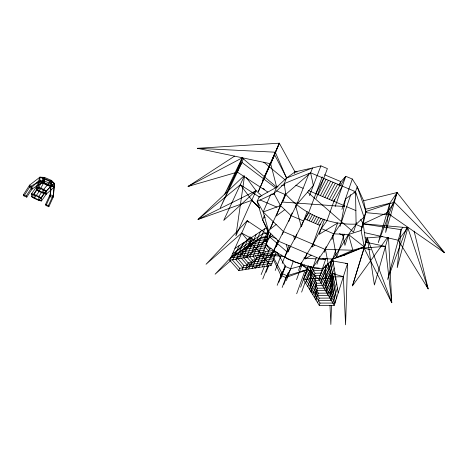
<?xml version="1.0" encoding="UTF-8"?>
<svg xmlns="http://www.w3.org/2000/svg" width="468" height="468" viewBox="0 0 468 468"><rect width="100%" height="100%" fill="white"/><g stroke="black" fill="none" stroke-linecap="round" stroke-linejoin="round"><path stroke-width="0.7" d="M331.519 305.581L330.853 324.488L329.981 305.516M332.028 291.043L332.666 272.862M44.606 181.046L39.107 191.523L34.234 198.391L31.742 196.753L31.52 193.84L36.463 186.861L39.92 177.167L43.46 177.969L50.632 181.069L54.241 183.357L50.801 186.726L49.93 196.823L46.039 205.522L48.859 206.751L53.223 197.145L54.346 186.995L54.241 183.357L51.579 180.461L44.425 177.372L39.92 177.167L29.583 185.129L23.4 194.817L23.997 195.934L26.805 197.157L32.035 189.06L38.516 184.801L43.682 182.38L44.606 181.046L44.425 177.372L43.46 177.969L38.85 187.299L33.936 194.325L34.234 198.391L39.031 200.479L41.447 200.971L46.303 194.056L54.346 186.995L51.702 184.117L44.606 181.046L40.131 180.847L29.73 186.954L23.997 195.934M244.524 175.962L235.895 235.884L256.066 190.739L246.32 177.536M281.18 274.067L280.964 275.453L285.884 277.577L307.488 269.626M338.709 185.205L340.874 181.613L345.788 176.307L352.316 179.039L357.201 186.709L363.618 200.76L365.935 211.518L364.086 217.368C345.513 230.478 340.897 255.493 322.394 268.808C302.141 266.549 281.794 257.687 266.146 244.659L268.702 231.566L285.767 194.308L310.617 172.815L312.525 167.959L320.908 165.871L327.401 168.597L316.169 198.467M268.597 233.158L262.653 219.937L257.184 201.38L259.149 196.917L276.705 187.177L286.568 178.039L312.525 167.959L295.004 171.885L286.568 178.039L284.228 183.631L285.767 194.308C303.416 214.157 329.542 225.295 356.089 224.09L355.534 191.693L357.201 186.709L365.935 211.518L363.209 223.78L361.103 230.478L364.256 246.928L344.822 255.025L332.795 258.991L318.954 258.494L312.84 267.702L310.284 266.508M388.025 237.481L374.394 284.989L367.292 237.937L365.157 237.849M363.618 200.76L397.133 192.529L385.644 232.421L389.803 203.217L397.133 192.529L444.6 252.743L387.007 212.764L363.209 223.78L365.707 242.19L364.256 246.928L332.795 258.991L352.884 250.222L364.256 246.928L348.485 234.486L333.883 233.86L321.294 228.507L312.946 244.197L300.906 263.917L295.302 262.238L287.416 258.851L284.679 256.944L295.688 236.826L303.562 220.966L308.529 213.057L322.218 176.892M387.592 237.282L352.468 285.86L364.051 247.993L385.363 246.361L391.78 302.755L364.051 247.993M360.576 248.245L364.168 248.169L367.292 237.937L382.795 236.603M352.468 285.86L367.292 237.937L391.78 302.755L388.504 237.563M308.277 266.286L303.533 279.531L319.24 305.37L334.216 305.417L347.519 263.601L331.572 260.752L333.07 261.021M332.649 302.749L337.393 287.949M336.597 282.964L331.075 300.058L330.882 277.904L324.558 266.778M356.54 222.704L353.498 232.14L307.365 191.991M329.484 297.344L335.79 277.963M319.264 258.628L278.577 241.195L268.702 231.566L263.186 211.992L257.184 201.38L273.991 193.553L284.228 183.631L310.617 172.815L355.534 191.693L364.086 217.368L361.103 230.478L348.485 234.486L344.934 245.343L342.623 234.234M327.881 294.612L331.701 282.97L323.195 268.07M331.789 282.695L334.989 272.949M321.259 272.124L333.333 293.056L326.266 291.856L332.339 273.488M334.181 267.918L332.385 273.341L330.753 263.197L330.127 261.53M344.29 234.175L336.51 257.616L332.584 235.065M319.24 305.37L320.007 303.065L304.37 277.202M324.64 289.078L333.368 262.876M323.002 286.281L332.163 258.991M317.637 302.737L319.182 298.134L305.2 274.88M335.884 249.766L329.273 269.498L325.418 249.251M234.62 156.107L188.066 186.439L237.375 172.119L242.184 157.891L276.705 187.177L278.056 186.802M286.357 280.566L293.471 260.84M320.931 282.748L327.541 263.262L329.536 266.813L335.258 302.147M340.002 226.413L350.784 194.612M243.383 158.371L241.991 162.466L220.276 207.915L242.541 157.862M314.402 297.414L317.532 288.229L306.844 270.276M341.909 209.348L352.316 179.039M312.764 294.723L316.701 283.251L307.663 267.988M331.859 239.768L337.615 222.984L319.188 234.374L324.441 219.714M318.304 259.108L325.523 259.67L325.98 258.313M325.985 258.313L318.843 279.185L334.216 305.417M327.629 293.108L318.363 293.19L311.121 292.009L315.871 278.261L308.792 266.245M324.189 252.351L326.149 246.694M316.953 264.215L319.644 256.517M309.453 289.277L315.04 273.253L311.36 266.982L305.668 283.041M307.78 286.515L314.204 268.228L319.211 268.059M310.12 275.43L316.479 257.382M335.164 206.499L345.788 176.307L340.441 185.808M301.632 292.114L305.294 281.8M334.579 199.339L326.927 220.867L321.294 228.507M339.464 185.585L340.874 181.613L324.54 174.757M300.631 287.206L308.318 265.748M296.683 293.746L305.037 270.516L301.556 271.305M320.229 224.032L311.899 247.092L314.876 245.021M307.084 253.41L305.019 259.091L311.214 255.177M50.801 186.726L46.162 191.061L41.283 198.081L41.447 200.971L31.742 196.753C35.931 191.166 40.5 184.41 39.92 177.167L54.241 183.357L53.223 197.145L49.93 196.823L50.93 190.178L50.801 186.726L38.306 181.315L31.9 187.247L26.214 196.028L26.805 197.157M298.52 270.434L301.398 262.571M296.542 279.694L302.269 263.999M406.903 227.173L387.586 279.46L401.14 229.653L402.872 227.354M283.848 284.427L288.393 272.341M282.163 287.463L286.357 276.325M397.133 192.529L378.261 242.652L389.803 203.217L365.122 209.366M280.923 278.22L285.404 266.467L277.079 252.31M307.131 211.589L301.351 226.775L295.536 205.464M296.712 234.152L294.594 239.692L293.764 236.001M277.191 285.31L281.917 272.955M278.84 282.257L285.264 265.45M309.453 195.63L320.908 165.871M290.376 246.25L288.212 251.883L286.328 244.518M282.186 263.402L289.054 245.606M275.213 270.486L281.274 254.978M295.542 207.546L308.827 173.903M268.211 234.743L247.186 220.685L229.712 260.226L238.797 270.533L271.066 265.531L276.453 251.954M288.762 221.411L292.126 212.922M270.685 163.782L275.289 152.205L197.473 148.309L270.685 163.782L276.705 187.177L273.991 193.553L280.507 205.61L291.049 215.637L303.562 220.966M294.466 173.183L295.004 171.885L279.297 143.196L274.646 154.855L258.277 191.734L279.297 143.196L197.473 148.309L200.386 148.555M266.076 272.271L268.778 265.496M276.348 246.788L278.577 241.195L296.7 204.604L313.355 185.486L310.617 172.815M282.374 234.468L283.509 231.619L263.186 211.992L270.609 194.676M266.666 266.216L272.967 250.485L265.233 251.831L258.863 267.421M270.65 258.435L277.986 240.102M262.724 279.051L268.088 265.631M261.138 274.599L264.666 265.853M262.308 266.889L269.539 249.04L270.978 248.789M270.75 233.45L262.01 254.715L229.712 260.226M285.626 193.202L276.196 216.058L284.784 209.682M243.442 257.388L248.169 262.87L255.446 267.953L260.939 254.61L275.792 252.071M285.767 194.308L282.584 202.047L344.536 206.54M270.715 233.538L269.416 236.679L286.983 251.784M273.283 221.744L270.182 229.256L276.138 224.505M279.794 205.984L280.344 204.651M252.059 268.48L256.663 257.377L275.564 254.194M257.599 255.469L267.965 230.49M248.695 269.001L252.41 260.126L274.675 256.441M253.241 256.212L264.736 228.799L266.766 228.302M249.795 256.803L260.424 231.637M264.818 247.87L239.189 252.451L246.373 257.382L256.136 234.456M264.502 215.59L262.653 219.937L268.702 231.566L264.502 241.71L272.709 235.474M242.067 270.024L243.945 265.602L272.879 260.963M238.797 270.533L239.739 268.328L271.972 263.244M249.83 244.746L252.351 238.85M50.819 186.176L54.346 186.995L40.131 180.847L43.717 183.105L50.819 186.176L51.702 184.117L51.579 180.461L50.632 181.069L43.705 189.405L38.78 196.425L39.031 200.479L43.922 193.606L50.819 186.176L50.632 181.069M242.98 257.962L251.86 237.27M239.622 258.535L247.601 240.072M243.366 242.863L236.287 259.102L252.059 244.021L266.935 241.248M232.988 259.67L239.142 245.641M279.297 143.196L262.747 180.432L274.646 154.855L286.591 177.863M261.975 196.086L256.066 190.739L223.716 220.393L244.056 176.518M46.039 205.522L45.531 204.428L49.86 195.033L53.165 195.355L48.374 205.674L48.859 206.751M294.401 173.183L295.004 171.885L297.157 171.99M278.577 241.195L273.675 250.877L275.008 251.386M315.865 193.688L323.739 178.331M318.111 194.635L326.061 179.308M307.915 213.367L304.955 219.036L319.761 225.33L323.259 219.112M320.364 195.583L328.378 180.279M304.82 264.9L290.774 268.778L285.884 277.577M307.066 219.931L310.383 213.648M322.616 196.537L330.7 181.256M309.178 220.832L312.525 214.555M324.868 197.484L333.023 182.233M311.296 221.727L314.671 215.467M327.12 198.438L335.351 183.21M313.408 222.628L316.818 216.38M329.373 199.386L337.674 184.187M315.526 223.529L318.965 217.287M331.631 200.339L340.002 185.164M317.643 224.429L321.112 218.199M333.883 201.293L342.324 186.141M50.79 185.457L51.702 184.117M50.655 181.806L51.579 180.461M318.954 258.494L325.201 249.432L333.883 233.86L341.026 223.4L345.46 199.017L355.534 191.693M43.495 178.712L44.425 177.372M387.007 212.764L394.354 202.182L444.6 252.743L442.453 250.801M364.496 232.619L398.262 240.224L407.809 227.735L363.209 223.78L360.67 219.533M250.251 236.826L215.116 274.201L230.314 260.939M258.348 257.09L245.367 269.515L248.169 262.87L273.774 258.693M244.097 175.74L197.993 219.48L251.778 200.345L259.664 208.055M246.373 257.382L267.491 238.405M255.446 267.953L274.418 250.924M266.532 239.271L256.388 241.19L241.716 233.076L206.043 264.268L247.186 220.685L248.531 222.318M244.431 248.625L250.398 243.413L249.497 237.019M259.5 197.069L240.353 184.807L197.993 219.48L256.066 190.739M329.846 276.219L333.38 273.698M234.936 248.409L264.736 228.799M232.631 253.627L262.56 233.982L268.562 232.801M231.081 257.137L261.103 237.469L267.907 236.153M191.394 184.959L188.066 186.439L242.184 157.891L224.78 194.15L241.991 162.466L275.751 188.025M263.186 211.992L280.507 205.61M365.935 211.518L394.354 202.182M307.172 269.586L287.112 275.746L282.145 273.604L273.482 257.517M281.449 185.866L284.836 184.93M259.149 196.917L260.53 196.578M339.306 256.353L344.822 255.025M268.17 236.919L260.734 238.347L230.689 258.014L262.952 252.422M247.753 246.847L266.672 243.36M243.459 249.655L265.748 245.612M234.93 255.241L263.888 250.14M325.623 278.46L318.843 279.185L300.152 263.115M325.816 278.442L330.882 277.904M303.533 279.531L310.483 278.817M310.682 278.793L319.445 278.173M345.337 263.683L347.519 263.601L345.577 324.804L343.354 276.699L330.057 272.821L325.623 264.976M313.414 270.481L322.013 270.206M315.04 273.253L321.475 273.066M314.25 275.512L320.697 275.336M330.069 277.027L343.354 276.699M315.087 280.525L320.1 280.414M316.701 283.251L321.703 283.158M315.923 285.521L322.358 285.416M317.532 288.229L324.669 288.13M316.754 290.511L326.05 290.4M317.585 295.478L329.016 295.402M319.182 298.134L329.87 298.093M318.415 300.433L331.262 300.409M320.007 303.065L334.959 303.077L319.65 276.822M271.598 194.074L274.459 194.197M285.106 256.517L262.01 254.715L252.059 244.021M303.872 257.979L316.14 258.939M365.315 212.566L391.225 215.099M362.864 223.885L401.14 229.653L397.221 267.62L407.809 227.735L428.185 288.931L398.262 240.224M36.463 186.861L38.85 187.299L43.705 189.405L46.162 191.061L46.303 194.056L43.922 193.606L39.107 191.523L36.668 189.879L36.463 186.861L46.162 191.061M365.707 242.19L385.363 246.361M364.168 248.169L370.621 249.772M295.788 185.211L303.135 188.311M308.494 190.575L344.77 205.885M346.689 206.698L355.937 210.6M266.146 244.659L267.474 245.22M276.652 190.903L285.1 194.477M355.563 224.324L362.162 227.115M259.951 199.9L276.986 207.143M339.388 233.672L343.828 235.562M263.975 216.824L265.292 217.386M283.509 231.619L325.201 249.432L352.884 250.222L348.485 234.486M269.784 235.796L276.301 238.586M322.885 258.541L325.517 259.664M275.687 254.013L279.01 255.44M301.918 265.286L307.932 267.871M290.774 268.778L285.404 266.467L280.964 275.453L273.06 258.798M23.4 194.817L26.214 196.028M36.668 189.879L46.303 194.056M45.531 204.428L48.374 205.674M251.608 244.097L250.398 243.413L241.716 233.076M237.375 172.119L267.836 192.05M262.952 188.294L264.724 189.558M263.73 162.139L285.082 179.882M353.79 192.038L355.972 193.974M251.778 200.345L259.284 207.78M260.939 254.61L265.198 259.202M265.356 259.371L271.066 265.531M232.122 259.646L239.739 268.328M235.392 259.085L243.009 267.807M237.779 258.511L243.945 265.602M241.073 257.95L247.239 265.075M247.233 257.371L251.486 262.332M249.584 256.821L252.41 260.126M252.925 256.248L255.75 259.576M255.259 255.709L256.663 257.377M258.628 255.136L260.032 256.809M262.934 252.346L264.332 254.03M263.835 250.152L265.233 251.831M264.929 246.735L268.65 251.24M265.83 244.536L269.539 249.04M240.353 184.807L251.995 200.31M306.025 272.575L318.363 293.19L316.029 300.087L315.9 281.888M320.457 274.464L334.146 298.075M322.06 269.796L332.52 288.019M327.231 264.168L329.232 267.725M426.383 284.977L428.185 288.931L414.098 231.104M275.289 152.205L286.568 178.039M332.66 258.453L338.194 292.915M332.415 273.511L336.439 298.432M38.85 187.299L39.107 191.523M38.306 181.315L38.516 184.801M43.46 177.969L43.717 183.105M43.705 189.405L43.922 193.606M325.389 265.789L326.266 291.856M310.266 266.327L311.121 292.009M33.936 194.325L31.52 193.84L41.283 198.081L38.78 196.425L33.936 194.325M32.035 189.06L29.73 186.954L29.583 185.129L31.9 187.247L32.035 189.06"/></g></svg>
